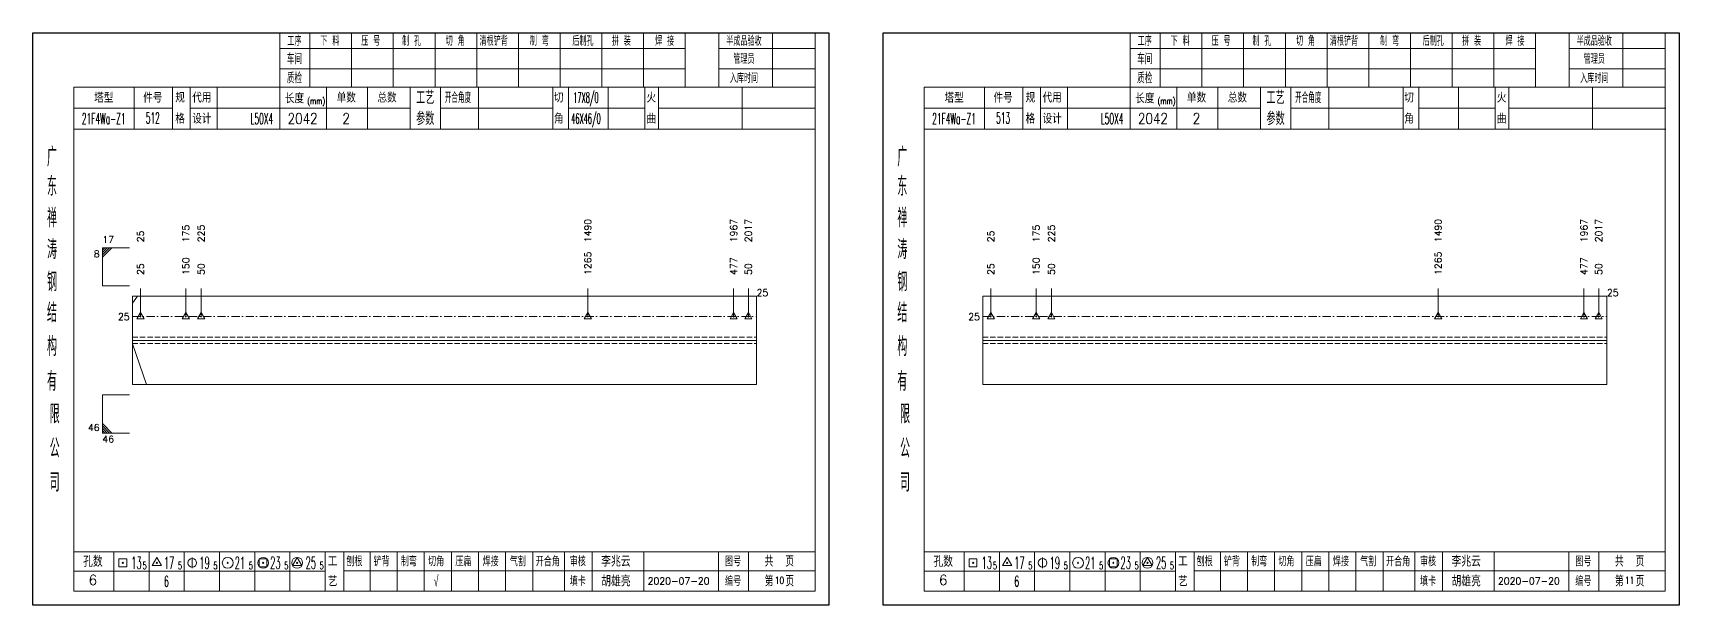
# Model space of a CAD drawing. Extents: x 1310 to 15542, y -76 to 8381.
# Drawn here: x 4326 to 4930, y 2954 to 3164 of the extents above; entities that cross this region are included whole.
import ezdxf
from ezdxf.enums import TextEntityAlignment as Align

# ---------------------------------------------------------------- set-up
doc = ezdxf.new("R2010")
doc.units = 0
doc.header["$MEASUREMENT"] = 0
doc.linetypes.add('一点画线', pattern=[5.2, 3, -1, 0.2, -1])
doc.linetypes.add('虚线', pattern=[2.75, 2, -0.75])
doc.layers.get('0').update_dxf_attribs({"linetype": 'CONTINUOUS', "lineweight": 25})
for name, color, linetype, lineweight in [('1', 7, 'CONTINUOUS', 25), ('4', 7, 'CONTINUOUS', 25), ('5', 7, 'CONTINUOUS', 25)]:
    doc.layers.add(name, color=color, linetype=linetype, lineweight=lineweight)
doc.styles.get("Standard").update_dxf_attribs({"font": 'simplex.shx', "width": 0.7, "height": 3, "bigfont": 'gbhzfs.shx'})

# ---------------------------------------------------------------- blocks, each defined once
blk = doc.blocks.new('孔17.5')
at = {"layer": '5', "color": 7, "linetype": 'Continuous', "lineweight": 13}
for p, q in [((0, 1), (-0.866, -0.5)), ((-0.1, -0.1), (0.1, 0.1)), ((0.1, -0.1), (-0.1, 0.1)), ((0.866, -0.5), (0, 1)), ((-0.866, -0.5), (0.866, -0.5))]:
    blk.add_line(p, q, dxfattribs=at)
blk = doc.blocks.new('CTJGK')
at = {"color": 6, "linetype": 'Continuous'}
for p, q in [((0, 209.97), (292.13, 209.97)), ((0, 0), (0, 209.97)), ((292.13, 209.97), (292.13, 0)), ((292.13, 0), (0, 0))]:
    blk.add_line(p, q, dxfattribs=at)

msp = doc.modelspace()

# ---------------------------------------------------------------- linework, layer by layer
at = {"color": 7, "linetype": 'Continuous', "lineweight": 13}
for p, q in [((4351.092, 3084.944), (4361.092, 3084.944)), ((4351.092, 3070.944), (4351.092, 3084.944)), ((4351.967, 3084.944), (4351.092, 3084.069)), ((4352.842, 3084.944), (4351.092, 3083.194)), ((4353.717, 3084.944), (4351.092, 3082.319)), ((4354.592, 3084.944), (4351.092, 3081.444)), ((4351.092, 3070.944), (4361.092, 3070.944)), ((4365.092, 3059.644), (4365.092, 3069.944)), ((4381.728, 3059.644), (4381.728, 3069.944)), ((4387.339, 3059.644), (4387.339, 3069.944)), ((4529.283, 3059.644), (4529.283, 3069.944)), ((4582.806, 3059.644), (4582.806, 3069.944)), ((4588.222, 3059.644), (4588.222, 3069.944)), ((4677.222, 3059.644), (4677.222, 3069.944)), ((4693.858, 3059.644), (4693.858, 3069.944)), ((4699.469, 3059.644), (4699.469, 3069.944)), ((4841.413, 3059.644), (4841.413, 3069.944)), ((4894.936, 3059.644), (4894.936, 3069.944)), ((4900.352, 3059.644), (4900.352, 3069.944)), ((4362.092, 3064.552), (4363.999, 3067.144)), ((4362.092, 3049.648), (4367.253, 3034.744)), ((4351.092, 3030.944), (4361.092, 3030.944)), ((4351.092, 3030.944), (4351.092, 3016.944)), ((4354.592, 3016.944), (4351.092, 3020.444)), ((4353.717, 3016.944), (4351.092, 3019.569)), ((4352.842, 3016.944), (4351.092, 3018.694)), ((4351.967, 3016.944), (4351.092, 3017.819)), ((4351.092, 3016.944), (4361.092, 3016.944))]:
    msp.add_line(p, q, dxfattribs=at)
at = {"color": 7, "linetype": 'Continuous', "lineweight": 18}
for p, q in [((4362.092, 3067.144), (4362.092, 3034.744)), ((4362.092, 3067.144), (4591.222, 3067.144)), ((4591.222, 3067.144), (4591.222, 3034.744)), ((4674.222, 3067.144), (4674.222, 3034.744)), ((4674.222, 3067.144), (4903.352, 3067.144)), ((4903.352, 3067.144), (4903.352, 3034.744)), ((4362.092, 3050.944), (4591.222, 3050.944)), ((4674.222, 3050.944), (4903.352, 3050.944))]:
    msp.add_line(p, q, dxfattribs=at)
at = {"color": 3, "linetype": '一点画线', "lineweight": 13}
for p, q in [((4362.092, 3059.644), (4591.222, 3059.644)), ((4674.222, 3059.644), (4903.352, 3059.644))]:
    msp.add_line(p, q, dxfattribs=at)
at = {"color": 1, "linetype": '虚线', "lineweight": 18}
for p, q in [((4362.092, 3052.144), (4591.222, 3052.144)), ((4674.222, 3052.144), (4903.352, 3052.144)), ((4362.092, 3049.744), (4591.222, 3049.744)), ((4674.222, 3049.744), (4903.352, 3049.744))]:
    msp.add_line(p, q, dxfattribs=at)
at = {"layer": '1', "color": 7, "linetype": 'Continuous', "lineweight": 18}
for p, q in [((4362.092, 3034.744), (4591.222, 3034.744)), ((4674.222, 3034.744), (4903.352, 3034.744))]:
    msp.add_line(p, q, dxfattribs=at)
at = {"layer": '4', "color": 1, "linetype": 'Continuous', "lineweight": 18}
for p, q in [((4325.592, 3163.771), (4325.592, 2953.801)), ((4617.722, 3163.771), (4325.592, 3163.771)), ((4416.222, 3163.771), (4416.222, 3143.931)), ((4427.252, 3163.771), (4427.252, 3143.911)), ((4442.562, 3163.771), (4442.562, 3143.911)), ((4457.882, 3163.771), (4457.882, 3143.911)), ((4473.192, 3163.771), (4473.192, 3143.911)), ((4488.502, 3163.771), (4488.502, 3143.911)), ((4503.812, 3163.771), (4503.812, 3143.911)), ((4519.132, 3163.771), (4519.132, 3143.911)), ((4534.442, 3163.771), (4534.442, 3143.911)), ((4549.752, 3163.771), (4549.752, 3143.911)), ((4565.062, 3163.771), (4565.062, 3143.931)), ((4565.062, 3163.771), (4565.062, 3143.911)), ((4577.342, 3163.771), (4577.342, 3143.911)), ((4597.092, 3163.771), (4597.092, 3143.911)), ((4612.672, 3163.771), (4612.672, 3143.911)), ((4617.722, 3133.971), (4617.722, 3163.771)), ((4637.722, 3163.771), (4637.722, 2953.801)), ((4929.852, 3163.771), (4637.722, 3163.771)), ((4728.352, 3163.771), (4728.352, 3143.931)), ((4739.382, 3163.771), (4739.382, 3143.911)), ((4754.692, 3163.771), (4754.692, 3143.911)), ((4770.012, 3163.771), (4770.012, 3143.911)), ((4785.322, 3163.771), (4785.322, 3143.911)), ((4800.632, 3163.771), (4800.632, 3143.911)), ((4815.942, 3163.771), (4815.942, 3143.911)), ((4831.262, 3163.771), (4831.262, 3143.911)), ((4846.572, 3163.771), (4846.572, 3143.911)), ((4861.882, 3163.771), (4861.882, 3143.911)), ((4877.192, 3163.771), (4877.192, 3143.931)), ((4877.192, 3163.771), (4877.192, 3143.911)), ((4889.472, 3163.771), (4889.472, 3143.911)), ((4909.222, 3163.771), (4909.222, 3143.911)), ((4924.802, 3163.771), (4924.802, 3143.911)), ((4929.852, 3133.971), (4929.852, 3163.771)), ((4565.062, 3158.041), (4416.222, 3158.041)), ((4612.672, 3158.041), (4577.342, 3158.041)), ((4877.192, 3158.041), (4728.352, 3158.041)), ((4924.802, 3158.041), (4889.472, 3158.041)), ((4565.062, 3150.561), (4416.222, 3150.561)), ((4612.672, 3150.561), (4577.342, 3150.561)), ((4877.192, 3150.561), (4728.352, 3150.561)), ((4924.802, 3150.561), (4889.472, 3150.561)), ((4340.602, 3143.911), (4340.602, 2958.851)), ((4612.672, 3143.911), (4340.602, 3143.911)), ((4362.722, 3143.921), (4362.722, 3128.501)), ((4376.872, 3128.501), (4376.872, 3143.911)), ((4383.372, 3128.501), (4383.372, 3143.911)), ((4393.242, 3143.911), (4393.242, 3128.501)), ((4416.222, 3143.931), (4416.222, 3128.501)), ((4433.342, 3143.911), (4433.342, 3128.501)), ((4448.392, 3143.911), (4448.392, 3128.501)), ((4464.092, 3143.911), (4464.092, 3128.501)), ((4475.152, 3143.911), (4475.152, 3128.501)), ((4489.102, 3143.911), (4489.102, 3128.501)), ((4516.402, 3143.911), (4516.402, 3128.501)), ((4522.162, 3143.911), (4522.162, 3128.501)), ((4536.782, 3143.911), (4536.782, 3128.501)), ((4550.242, 3143.911), (4550.242, 3128.501)), ((4555.232, 3143.911), (4555.232, 3128.501)), ((4585.972, 3143.911), (4585.972, 3128.501)), ((4612.672, 2958.851), (4612.672, 3143.911)), ((4652.732, 3143.911), (4652.732, 2958.851)), ((4924.802, 3143.911), (4652.732, 3143.911)), ((4674.852, 3143.921), (4674.852, 3128.501)), ((4689.002, 3128.501), (4689.002, 3143.911)), ((4695.502, 3128.501), (4695.502, 3143.911)), ((4705.372, 3143.911), (4705.372, 3128.501)), ((4728.352, 3143.931), (4728.352, 3128.501)), ((4745.472, 3143.911), (4745.472, 3128.501)), ((4760.522, 3143.911), (4760.522, 3128.501)), ((4776.222, 3143.911), (4776.222, 3128.501)), ((4787.282, 3143.911), (4787.282, 3128.501)), ((4801.232, 3143.911), (4801.232, 3128.501)), ((4828.532, 3143.911), (4828.532, 3128.501)), ((4834.292, 3143.911), (4834.292, 3128.501)), ((4848.912, 3143.911), (4848.912, 3128.501)), ((4862.372, 3143.911), (4862.372, 3128.501)), ((4867.362, 3143.911), (4867.362, 3128.501)), ((4898.102, 3143.911), (4898.102, 3128.501)), ((4924.802, 2958.851), (4924.802, 3143.911)), ((4376.872, 3136.151), (4340.602, 3136.151)), ((4464.092, 3136.201), (4383.372, 3136.201)), ((4475.152, 3136.201), (4516.402, 3136.201)), ((4522.162, 3136.201), (4550.242, 3136.201)), ((4555.232, 3136.201), (4612.852, 3136.201)), ((4689.002, 3136.151), (4652.732, 3136.151)), ((4776.222, 3136.201), (4695.502, 3136.201)), ((4787.282, 3136.201), (4828.532, 3136.201)), ((4834.292, 3136.201), (4862.372, 3136.201)), ((4867.362, 3136.201), (4924.982, 3136.201)), ((4617.722, 2953.801), (4617.722, 3133.971)), ((4929.852, 2953.801), (4929.852, 3133.971)), ((4612.852, 3128.501), (4340.602, 3128.501)), ((4924.982, 3128.501), (4652.732, 3128.501)), ((4340.602, 2973.381), (4612.672, 2973.381)), ((4355.292, 2973.381), (4355.292, 2958.851)), ((4368.222, 2958.851), (4368.222, 2973.381)), ((4381.152, 2973.381), (4381.152, 2958.851)), ((4394.072, 2958.851), (4394.072, 2973.381)), ((4407.002, 2973.381), (4407.002, 2958.851)), ((4419.932, 2958.851), (4419.932, 2973.381)), ((4432.852, 2958.851), (4432.852, 2973.381)), ((4439.722, 2958.851), (4439.722, 2973.381)), ((4449.382, 2958.851), (4449.382, 2973.381)), ((4459.322, 2958.851), (4459.322, 2973.381)), ((4469.262, 2958.851), (4469.262, 2973.381)), ((4479.212, 2958.851), (4479.212, 2973.381)), ((4489.152, 2958.851), (4489.152, 2973.381)), ((4499.092, 2958.851), (4499.092, 2973.381)), ((4509.042, 2958.851), (4509.042, 2973.381)), ((4520.682, 2958.851), (4520.682, 2973.381)), ((4530.832, 2958.851), (4530.832, 2973.381)), ((4549.892, 2958.851), (4549.892, 2973.381)), ((4577.272, 2958.851), (4577.272, 2973.381)), ((4588.232, 2958.851), (4588.232, 2973.381)), ((4652.732, 2973.381), (4924.802, 2973.381)), ((4667.422, 2973.381), (4667.422, 2958.851)), ((4680.352, 2958.851), (4680.352, 2973.381)), ((4693.282, 2973.381), (4693.282, 2958.851)), ((4706.202, 2958.851), (4706.202, 2973.381)), ((4719.132, 2973.381), (4719.132, 2958.851)), ((4732.062, 2958.851), (4732.062, 2973.381)), ((4744.982, 2958.851), (4744.982, 2973.381)), ((4751.852, 2958.851), (4751.852, 2973.381)), ((4761.512, 2958.851), (4761.512, 2973.381)), ((4771.452, 2958.851), (4771.452, 2973.381)), ((4781.392, 2958.851), (4781.392, 2973.381)), ((4791.342, 2958.851), (4791.342, 2973.381)), ((4801.282, 2958.851), (4801.282, 2973.381)), ((4811.222, 2958.851), (4811.222, 2973.381)), ((4821.172, 2958.851), (4821.172, 2973.381)), ((4832.812, 2958.851), (4832.812, 2973.381)), ((4842.962, 2958.851), (4842.962, 2973.381)), ((4862.022, 2958.851), (4862.022, 2973.381)), ((4889.402, 2958.851), (4889.402, 2973.381)), ((4900.362, 2958.851), (4900.362, 2973.381)), ((4432.852, 2966.251), (4340.602, 2966.251)), ((4439.682, 2966.411), (4612.672, 2966.411)), ((4744.982, 2966.251), (4652.732, 2966.251)), ((4751.812, 2966.411), (4924.802, 2966.411)), ((4340.602, 2958.851), (4612.672, 2958.851)), ((4652.732, 2958.851), (4924.802, 2958.851)), ((4325.592, 2953.801), (4617.722, 2953.801)), ((4637.722, 2953.801), (4929.852, 2953.801))]:
    msp.add_line(p, q, dxfattribs=at)
at = {"layer": '4', "color": 7, "linetype": 'Continuous', "lineweight": 13}
for p, q in [((4357.178, 2967.887), (4357.178, 2970.715)), ((4357.178, 2970.715), (4360.006, 2970.715)), ((4360.006, 2967.887), (4357.178, 2967.887)), ((4358.392, 2969.101), (4358.792, 2969.501)), ((4358.792, 2969.101), (4358.392, 2969.501)), ((4360.006, 2970.715), (4360.006, 2967.887)), ((4371.092, 2971.301), (4369.36, 2968.301)), ((4369.36, 2968.301), (4372.824, 2968.301)), ((4370.892, 2969.101), (4371.292, 2969.501)), ((4371.292, 2969.101), (4370.892, 2969.501)), ((4372.824, 2968.301), (4371.092, 2971.301)), ((4384.092, 2971.301), (4384.092, 2967.301)), ((4396.892, 2969.101), (4397.292, 2969.501)), ((4397.292, 2969.101), (4396.892, 2969.501)), ((4408.678, 2967.887), (4408.678, 2970.715)), ((4408.678, 2970.715), (4411.506, 2970.715)), ((4411.506, 2967.887), (4408.678, 2967.887)), ((4409.892, 2969.101), (4410.292, 2969.501)), ((4410.292, 2969.101), (4409.892, 2969.501)), ((4411.506, 2970.715), (4411.506, 2967.887)), ((4422.592, 2971.301), (4420.86, 2968.301)), ((4420.86, 2968.301), (4424.324, 2968.301)), ((4422.392, 2969.101), (4422.792, 2969.501)), ((4422.792, 2969.101), (4422.392, 2969.501)), ((4424.324, 2968.301), (4422.592, 2971.301)), ((4669.308, 2967.887), (4669.308, 2970.715)), ((4669.308, 2970.715), (4672.136, 2970.715)), ((4672.136, 2967.887), (4669.308, 2967.887)), ((4670.522, 2969.101), (4670.922, 2969.501)), ((4670.922, 2969.101), (4670.522, 2969.501)), ((4672.136, 2970.715), (4672.136, 2967.887)), ((4683.222, 2971.301), (4681.49, 2968.301)), ((4681.49, 2968.301), (4684.954, 2968.301)), ((4683.022, 2969.101), (4683.422, 2969.501)), ((4683.422, 2969.101), (4683.022, 2969.501)), ((4684.954, 2968.301), (4683.222, 2971.301)), ((4696.222, 2971.301), (4696.222, 2967.301)), ((4709.022, 2969.101), (4709.422, 2969.501)), ((4709.422, 2969.101), (4709.022, 2969.501)), ((4720.808, 2967.887), (4720.808, 2970.715)), ((4720.808, 2970.715), (4723.636, 2970.715)), ((4723.636, 2967.887), (4720.808, 2967.887)), ((4722.022, 2969.101), (4722.422, 2969.501)), ((4722.422, 2969.101), (4722.022, 2969.501)), ((4723.636, 2970.715), (4723.636, 2967.887)), ((4734.722, 2971.301), (4732.99, 2968.301)), ((4732.99, 2968.301), (4736.454, 2968.301)), ((4734.522, 2969.101), (4734.922, 2969.501)), ((4734.922, 2969.101), (4734.522, 2969.501)), ((4736.454, 2968.301), (4734.722, 2971.301))]:
    msp.add_line(p, q, dxfattribs=at)
for centre, radius in [((4384.092, 2969.301), 1.6), ((4397.092, 2969.301), 2), ((4410.092, 2969.301), 2), ((4422.592, 2969.301), 2), ((4696.222, 2969.301), 1.6), ((4709.222, 2969.301), 2), ((4722.222, 2969.301), 2), ((4734.722, 2969.301), 2)]:
    msp.add_circle(centre, radius, dxfattribs=at)

# ---------------------------------------------------------------- block references
at = {"color": 0, "linetype": 'Continuous'}
for p in [(4325.592, 2953.801), (4637.722, 2953.801)]:
    msp.add_blockref('CTJGK', p, dxfattribs=at)
at = {"color": 8, "linetype": 'Continuous', "lineweight": 9, "xscale": 1.5, "yscale": 1.5, "zscale": 1.5}
for p in [(4365.092, 3059.644), (4381.728, 3059.644), (4387.339, 3059.644), (4529.283, 3059.644), (4582.806, 3059.644), (4588.222, 3059.644), (4677.222, 3059.644), (4693.858, 3059.644), (4699.469, 3059.644), (4841.413, 3059.644), (4894.936, 3059.644), (4900.352, 3059.644)]:
    msp.add_blockref('孔17.5', p, dxfattribs=at)

# ---------------------------------------------------------------- texts
at = {"color": 7, "linetype": 'Continuous', "lineweight": 13}
for s, p in [('1490', (4529.283, 3086.944)), ('1967', (4582.806, 3086.944)), ('2017', (4588.222, 3086.944)), ('1490', (4841.413, 3086.944)), ('1967', (4894.936, 3086.944)), ('2017', (4900.352, 3086.944)), ('25', (4365.092, 3086.944)), ('175', (4381.728, 3086.944)), ('225', (4387.339, 3086.944)), ('25', (4677.222, 3086.944)), ('175', (4693.858, 3086.944)), ('225', (4699.469, 3086.944))]:
    msp.add_text(s, height=2.5, rotation=90, dxfattribs=at).set_placement(p, align=Align.MIDDLE_LEFT)
msp.add_text('17', height=2.5, dxfattribs=at).set_placement((4351.092, 3085.944), align=Align.BOTTOM_LEFT)
msp.add_text('8', height=2.5, dxfattribs=at).set_placement((4350.092, 3083.944), align=Align.TOP_RIGHT)
at = {"color": 8, "linetype": 'Continuous', "lineweight": 9}
for s, p in [('1265', (4529.283, 3074.944)), ('1265', (4841.413, 3074.944)), ('25', (4365.092, 3074.944)), ('150', (4381.728, 3074.944)), ('50', (4387.339, 3074.944)), ('477', (4582.806, 3074.944)), ('50', (4588.222, 3074.944)), ('25', (4677.222, 3074.944)), ('150', (4693.858, 3074.944)), ('50', (4699.469, 3074.944)), ('477', (4894.936, 3074.944)), ('50', (4900.352, 3074.944))]:
    msp.add_text(s, height=2.5, rotation=90, dxfattribs=at).set_placement(p, align=Align.MIDDLE_LEFT)
at = {"color": 7, "linetype": 'Continuous', "lineweight": 13}
for p in [(4591.222, 3068.444), (4903.352, 3068.444)]:
    msp.add_text('25', height=2.5, dxfattribs=at).set_placement(p, align=Align.MIDDLE_LEFT)
for p in [(4361.092, 3059.644), (4673.222, 3059.644)]:
    msp.add_text('25', height=2.5, dxfattribs=at).set_placement(p, align=Align.MIDDLE_RIGHT)
msp.add_text('46', height=2.5, dxfattribs=at).set_placement((4350.092, 3016.944), align=Align.BOTTOM_RIGHT)
msp.add_text('46', height=2.5, dxfattribs=at).set_placement((4351.092, 3015.944), align=Align.TOP_LEFT)
at = {"layer": '4', "color": 1, "linetype": 'Continuous', "lineweight": 25}
for s, height, width, p in [('工序', 3.7, 0.7, (4421.592, 3160.901)), ('下 料', 3.7, 0.7, (4434.592, 3160.901)), ('压 号', 3.7, 0.7, (4449.592, 3160.901)), ('制 孔', 3.7, 0.7, (4464.592, 3160.901)), ('切 角', 3.7, 0.7, (4480.592, 3160.901)), ('清根铲背 ', 3.7, 0.7, (4495.592, 3160.901)), (' 制 弯', 3.7, 0.7, (4510.592, 3160.901)), (' 后制孔', 3.7, 0.7, (4526.592, 3160.901)), ('拼 装', 3.7, 0.7, (4541.592, 3160.901)), (' 焊 接', 3.7, 0.7, (4556.592, 3160.901)), ('半成品验收', 3.7, 0.7, (4586.592, 3160.901)), ('工序', 3.7, 0.7, (4733.722, 3160.901)), ('下 料', 3.7, 0.7, (4746.722, 3160.901)), ('压 号', 3.7, 0.7, (4761.722, 3160.901)), ('制 孔', 3.7, 0.7, (4776.722, 3160.901)), ('切 角', 3.7, 0.7, (4792.722, 3160.901)), ('清根铲背 ', 3.7, 0.7, (4807.722, 3160.901)), (' 制 弯', 3.7, 0.7, (4822.722, 3160.901)), (' 后制孔', 3.7, 0.7, (4838.722, 3160.901)), ('拼 装', 3.7, 0.7, (4853.722, 3160.901)), (' 焊 接', 3.7, 0.7, (4868.722, 3160.901)), ('半成品验收', 3.7, 0.7, (4898.722, 3160.901)), ('车间', 4, 0.7, (4421.592, 3154.301)), ('管理员', 3.7, 0.7, (4586.592, 3154.301)), ('车间', 4, 0.7, (4733.722, 3154.301)), ('管理员', 3.7, 0.7, (4898.722, 3154.301)), ('质检', 4, 0.7, (4421.592, 3147.241)), ('入库时间', 3.7, 0.7, (4586.592, 3147.241)), ('质检', 4, 0.7, (4733.722, 3147.241)), ('入库时间', 3.7, 0.7, (4898.722, 3147.241)), ('工艺', 4.8, 0.7, (4469.592, 3140.061)), ('开合角度', 4, 0.6, (4481.592, 3140.061)), ('17X8/0', 3.8, 0.4, (4528.592, 3140.061)), ('工艺', 4.8, 0.7, (4781.722, 3140.061)), ('开合角度', 4, 0.6, (4793.722, 3140.061)), ('(mm)', 2.24, 0.7, (4429.592, 3138.801)), ('(mm)', 2.24, 0.7, (4741.722, 3138.801)), ('21F4Wa-Z1', 4, 0.5, (4351.592, 3132.321)), ('512', 4, 0.5, (4369.592, 3132.571)), ('L50X4', 4, 0.5, (4409.592, 3132.301)), ('2042', 4, 0.8, (4424.592, 3132.351)), ('2', 4, 0.8, (4440.592, 3132.351)), ('参数', 4.8, 0.7, (4469.592, 3132.351)), ('46X46/0', 3.8, 0.4, (4528.592, 3132.351)), ('21F4Wa-Z1', 4, 0.5, (4663.722, 3132.321)), ('513', 4, 0.5, (4681.722, 3132.571)), ('L50X4', 4, 0.5, (4721.722, 3132.301)), ('2042', 4, 0.8, (4736.722, 3132.351)), ('2', 4, 0.8, (4752.722, 3132.351)), ('参数', 4.8, 0.7, (4781.722, 3132.351)), ('广', 6.96, 0.7, (4332.592, 3118.271)), ('广', 6.96, 0.7, (4644.722, 3118.271)), ('东', 6.96, 0.7, (4332.592, 3107.481)), ('东', 6.96, 0.7, (4644.722, 3107.481)), ('禅', 6.96, 0.7, (4332.592, 3095.891)), ('禅', 6.96, 0.7, (4644.722, 3095.891)), ('涛', 6.96, 0.7, (4332.592, 3084.291)), ('涛', 6.96, 0.7, (4644.722, 3084.291)), ('钢', 6.96, 0.7, (4332.592, 3072.401)), ('钢', 6.96, 0.7, (4644.722, 3072.401)), ('结', 6.96, 0.7, (4332.592, 3061.091)), ('结', 6.96, 0.7, (4644.722, 3061.091)), ('构', 6.96, 0.7, (4332.592, 3048.711)), ('构', 6.96, 0.7, (4644.722, 3048.711)), ('有', 6.96, 0.7, (4332.592, 3035.901)), ('有', 6.96, 0.7, (4644.722, 3035.901)), ('限', 6.96, 0.7, (4333.592, 3023.901)), ('限', 6.96, 0.7, (4645.722, 3023.901)), ('公', 6.96, 0.7, (4333.592, 3011.361)), ('公', 6.96, 0.7, (4645.722, 3011.361)), ('司', 6.96, 0.7, (4333.592, 2998.881)), ('司', 6.96, 0.7, (4645.722, 2998.881)), ('13', 4.47, 0.5, (4363.592, 2969.301)), ('5', 2.68, 0.6, (4366.592, 2968.301)), ('17', 4.47, 0.5, (4375.592, 2969.301)), ('5', 2.68, 0.6, (4379.592, 2968.301)), ('19', 4.47, 0.5, (4388.592, 2969.301)), ('5', 2.68, 0.6, (4392.592, 2968.301)), ('21', 4.47, 0.5, (4401.592, 2969.301)), ('5', 2.68, 0.6, (4405.592, 2968.301)), ('23', 4.47, 0.5, (4414.592, 2969.301)), ('5', 2.68, 0.6, (4418.592, 2968.301)), ('25', 4.47, 0.5, (4427.592, 2969.301)), ('5', 2.68, 0.6, (4431.592, 2968.301)), ('刨根', 3.7, 0.8, (4443.592, 2969.901)), ('铲背', 3.7, 0.8, (4453.592, 2969.901)), ('制弯', 3.7, 0.8, (4463.592, 2969.901)), ('切角', 3.7, 0.8, (4473.592, 2969.901)), ('压扁', 3.7, 0.8, (4483.592, 2969.901)), ('焊接', 3.7, 0.8, (4493.592, 2969.901)), ('气割', 3.7, 0.8, (4503.592, 2969.901)), ('开合角', 3.7, 0.8, (4514.592, 2969.901)), ('审核', 3.7, 0.8, (4525.592, 2969.901)), ('图号', 3.7, 0.8, (4582.592, 2969.901)), ('共  页', 4, 0.8, (4599.592, 2969.901)), ('13', 4.47, 0.5, (4675.722, 2969.301)), ('5', 2.68, 0.6, (4678.722, 2968.301)), ('17', 4.47, 0.5, (4687.722, 2969.301)), ('5', 2.68, 0.6, (4691.722, 2968.301)), ('19', 4.47, 0.5, (4700.722, 2969.301)), ('5', 2.68, 0.6, (4704.722, 2968.301)), ('21', 4.47, 0.5, (4713.722, 2969.301)), ('5', 2.68, 0.6, (4717.722, 2968.301)), ('23', 4.47, 0.5, (4726.722, 2969.301)), ('5', 2.68, 0.6, (4730.722, 2968.301)), ('25', 4.47, 0.5, (4739.722, 2969.301)), ('5', 2.68, 0.6, (4743.722, 2968.301)), ('刨根', 3.7, 0.8, (4755.722, 2969.901)), ('铲背', 3.7, 0.8, (4765.722, 2969.901)), ('制弯', 3.7, 0.8, (4775.722, 2969.901)), ('切角', 3.7, 0.8, (4785.722, 2969.901)), ('压扁', 3.7, 0.8, (4795.722, 2969.901)), ('焊接', 3.7, 0.8, (4805.722, 2969.901)), ('气割', 3.7, 0.8, (4815.722, 2969.901)), ('开合角', 3.7, 0.8, (4826.722, 2969.901)), ('审核', 3.7, 0.8, (4837.722, 2969.901)), ('图号', 3.7, 0.8, (4894.722, 2969.901)), ('共  页', 4, 0.8, (4911.722, 2969.901)), ('6', 4, 0.5, (4374.592, 2962.551)), ('√', 4, 0.6, (4473.592, 2962.631)), ('填卡', 3.7, 0.8, (4525.592, 2962.631)), ('编号', 3.7, 0.8, (4582.592, 2962.631)), ('第  页', 4, 0.8, (4599.592, 2962.631)), ('6', 4, 0.5, (4686.722, 2962.551)), ('填卡', 3.7, 0.8, (4837.722, 2962.631)), ('编号', 3.7, 0.8, (4894.722, 2962.631)), ('第  页', 4, 0.8, (4911.722, 2962.631))]:
    msp.add_text(s, height=height, dxfattribs=dict(at, width=width)).set_placement(p, align=Align.MIDDLE_CENTER)
for s, height, p in [('塔型', 3.7, (4351.592, 3140.031)), ('件号', 3.7, (4369.592, 3140.031)), ('规', 3.7, (4379.592, 3140.061)), ('代用', 3.7, (4387.592, 3140.061)), ('单数', 3.7, (4440.592, 3140.061)), ('总数', 3.7, (4455.592, 3140.061)), ('火', 3.7, (4552.592, 3140.061)), ('塔型', 3.7, (4663.722, 3140.031)), ('件号', 3.7, (4681.722, 3140.031)), ('规', 3.7, (4691.722, 3140.061)), ('代用', 3.7, (4699.722, 3140.061)), ('单数', 3.7, (4752.722, 3140.061)), ('总数', 3.7, (4767.722, 3140.061)), ('火', 3.7, (4864.722, 3140.061)), ('长度', 3.7, (4421.592, 3139.801)), ('切', 3.7, (4518.592, 3140.061)), ('长度', 3.7, (4733.722, 3139.801)), ('切', 3.7, (4830.722, 3140.061)), ('格', 3.7, (4379.592, 3132.351)), ('设计', 3.7, (4387.592, 3132.351)), ('角', 3.7, (4518.592, 3132.351)), ('曲', 3.7, (4552.592, 3132.351)), ('格', 3.7, (4691.722, 3132.351)), ('设计', 3.7, (4699.722, 3132.351)), ('角', 3.7, (4830.722, 3132.351)), ('曲', 3.7, (4864.722, 3132.351)), ('孔数', 4, (4347.592, 2969.821)), ('工', 3.7, (4435.592, 2969.901)), ('李兆云', 4, (4539.592, 2969.901)), ('孔数', 4, (4659.722, 2969.821)), ('工', 3.7, (4747.722, 2969.901)), ('李兆云', 4, (4851.722, 2969.901)), ('6', 3.7, (4347.592, 2962.991)), ('艺', 3.7, (4435.592, 2962.551)), ('胡雄亮', 4, (4539.592, 2962.631)), ('2020-07-20', 2.5, (4562.592, 2962.631)), ('6', 3.7, (4659.722, 2962.991)), ('艺', 3.7, (4747.722, 2962.551)), ('胡雄亮', 4, (4851.722, 2962.631)), ('2020-07-20', 2.5, (4874.722, 2962.631))]:
    msp.add_text(s, height=height, dxfattribs=at).set_placement(p, align=Align.MIDDLE_CENTER)
at = {"layer": '4', "color": 6, "linetype": 'Continuous', "lineweight": 25, "width": 0.8}
for s, p in [('10', (4599.617, 2962.859)), ('11', (4911.747, 2962.859))]:
    msp.add_text(s, height=2.5, dxfattribs=at).set_placement(p, align=Align.MIDDLE_CENTER)

doc.saveas('drawing.dxf')
